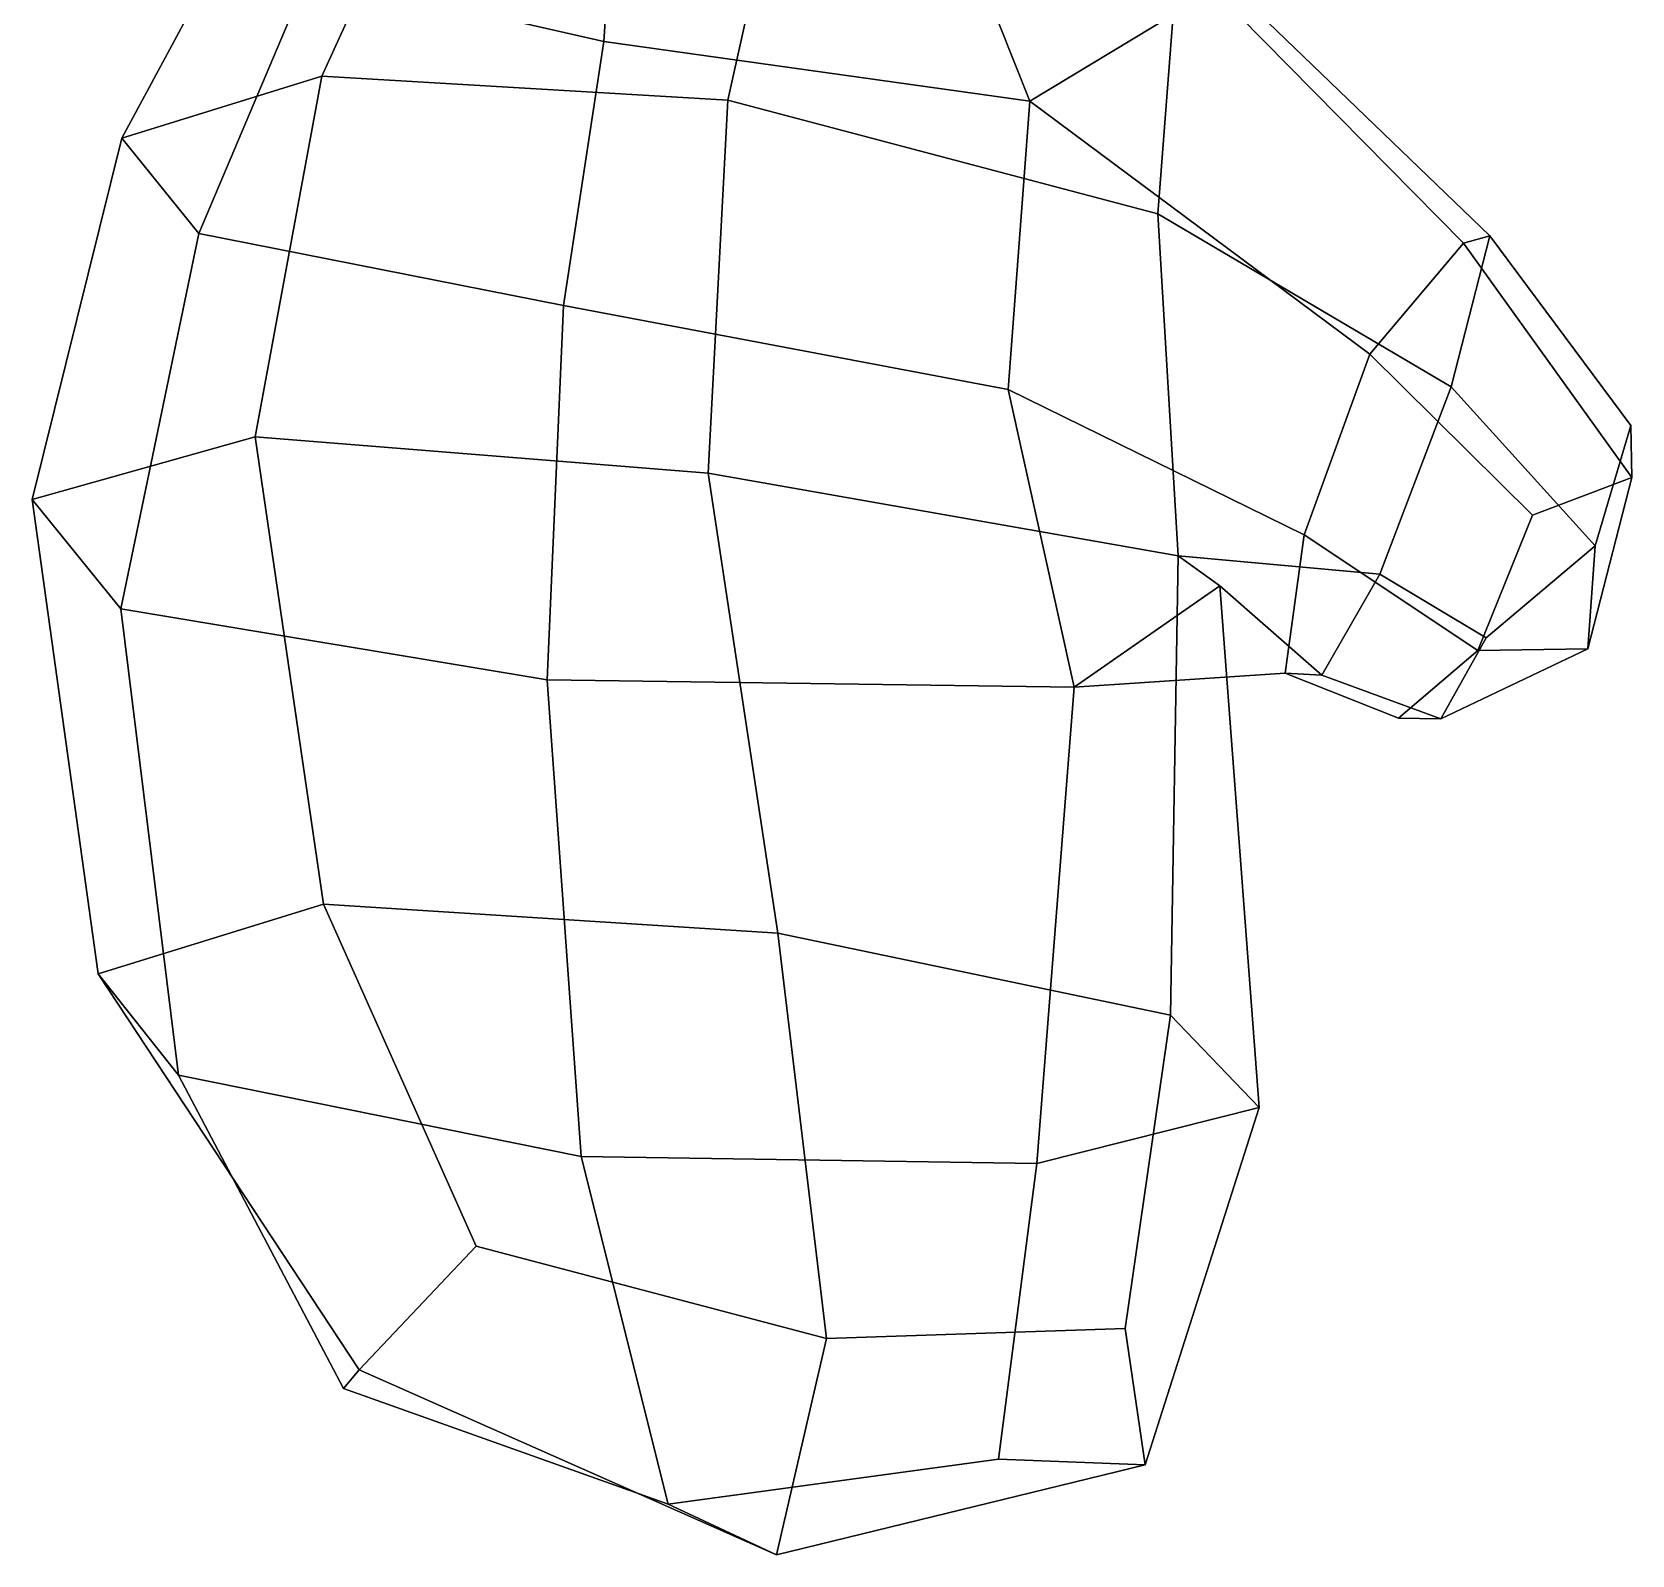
# Model space of a CAD drawing. Extents: x -1.03 to 1.52, y -1.67 to 1.31.
# Drawn here: x -0.833 to -0.236, y -1.666 to -1.098 of the extents above; entities that cross this region are included whole.
import ezdxf

# ---------------------------------------------------------------- set-up
doc = ezdxf.new("R2010")
doc.units = 0
doc.layers.add('RalphMesh', color=7, linetype='CONTINUOUS')

msp = doc.modelspace()

# ---------------------------------------------------------------- linework, layer by layer
at = {"layer": 'RalphMesh'}
for points in [[(-0.71393, -1.01112, 3.0096), (-0.61554, -1.03457, 3.07124), (-0.62003, -1.10197, 3.05173), (-0.73013, -1.07683, 2.99386)], [(-0.49589, -1.03665, 3.05497), (-0.42955, -1.01074, 2.9581), (-0.39244, -1.08263, 2.9567), (-0.46108, -1.1242, 3.04579)], [(-0.74872, -1.04313, 2.87934), (-0.79974, -1.13794, 2.85205), (-0.72515, -1.11489, 2.75297), (-0.68164, -1.01944, 2.78311)], [(-0.72515, -1.11489, 2.75297), (-0.57376, -1.12378, 2.74677), (-0.55104, -1.02215, 2.75938), (-0.68164, -1.01944, 2.78311)], [(-0.55104, -1.02215, 2.75938), (-0.57376, -1.12378, 2.74677), (-0.41329, -1.16614, 2.81156), (-0.40539, -1.06282, 2.82732)], [(-0.62003, -1.10197, 3.05173), (-0.61554, -1.03457, 3.07124), (-0.49589, -1.03665, 3.05497), (-0.46108, -1.1242, 3.04579)], [(-0.77101, -1.17349, 2.97309), (-0.79974, -1.13794, 2.85205), (-0.74872, -1.04313, 2.87934), (-0.73013, -1.07683, 2.99386)], [(-0.41329, -1.16614, 2.81156), (-0.30386, -1.23077, 2.86628), (-0.28948, -1.17434, 2.89046), (-0.40539, -1.06282, 2.82732)], [(-0.28948, -1.17434, 2.89046), (-0.29934, -1.1771, 2.96531), (-0.39244, -1.08263, 2.9567), (-0.40539, -1.06282, 2.82732)], [(-0.62003, -1.10197, 3.05173), (-0.63499, -1.20037, 3.02298), (-0.77101, -1.17349, 2.97309), (-0.73013, -1.07683, 2.99386)], [(-0.39244, -1.08263, 2.9567), (-0.29934, -1.1771, 2.96531), (-0.33426, -1.21848, 3.02779), (-0.46108, -1.1242, 3.04579)], [(-0.46914, -1.23165, 3.02374), (-0.63499, -1.20037, 3.02298), (-0.62003, -1.10197, 3.05173), (-0.46108, -1.1242, 3.04579)], [(-0.72515, -1.11489, 2.75297), (-0.79974, -1.13794, 2.85205), (-0.83327, -1.27276, 2.80468), (-0.75005, -1.24932, 2.69942)], [(-0.58111, -1.26295, 2.7168), (-0.57376, -1.12378, 2.74677), (-0.72515, -1.11489, 2.75297), (-0.75005, -1.24932, 2.69942)], [(-0.41329, -1.16614, 2.81156), (-0.57376, -1.12378, 2.74677), (-0.58111, -1.26295, 2.7168), (-0.40574, -1.29369, 2.82296)], [(-0.33426, -1.21848, 3.02779), (-0.35874, -1.28587, 3.02234), (-0.46914, -1.23165, 3.02374), (-0.46108, -1.1242, 3.04579)], [(-0.83327, -1.27276, 2.80468), (-0.79974, -1.13794, 2.85205), (-0.77101, -1.17349, 2.97309), (-0.80009, -1.31351, 2.95067)], [(-0.33047, -1.30063, 2.8835), (-0.30386, -1.23077, 2.86628), (-0.41329, -1.16614, 2.81156), (-0.40574, -1.29369, 2.82296)], [(-0.77101, -1.17349, 2.97309), (-0.63499, -1.20037, 3.02298), (-0.64112, -1.34004, 3.00067), (-0.80009, -1.31351, 2.95067)], [(-0.28948, -1.17434, 2.89046), (-0.30386, -1.23077, 2.86628), (-0.25016, -1.29005, 2.89776), (-0.23687, -1.24519, 2.91421)], [(-0.23647, -1.26454, 2.96747), (-0.29934, -1.1771, 2.96531), (-0.28948, -1.17434, 2.89046), (-0.23687, -1.24519, 2.91421)], [(-0.33426, -1.21848, 3.02779), (-0.29934, -1.1771, 2.96531), (-0.23647, -1.26454, 2.96747), (-0.27357, -1.27854, 3.01209)], [(-0.64112, -1.34004, 3.00067), (-0.63499, -1.20037, 3.02298), (-0.46914, -1.23165, 3.02374), (-0.44457, -1.34278, 2.97646)], [(-0.29392, -1.32905, 3.00517), (-0.35874, -1.28587, 3.02234), (-0.33426, -1.21848, 3.02779), (-0.27357, -1.27854, 3.01209)], [(-0.46914, -1.23165, 3.02374), (-0.35874, -1.28587, 3.02234), (-0.3658, -1.33747, 2.97663), (-0.44457, -1.34278, 2.97646)], [(-0.25016, -1.29005, 2.89776), (-0.30386, -1.23077, 2.86628), (-0.33047, -1.30063, 2.8835), (-0.29082, -1.32427, 2.89928)], [(-0.25016, -1.29005, 2.89776), (-0.25289, -1.3284, 2.95346), (-0.23647, -1.26454, 2.96747), (-0.23687, -1.24519, 2.91421)], [(-0.83327, -1.27276, 2.80468), (-0.80863, -1.44965, 2.78067), (-0.72454, -1.42365, 2.67184), (-0.75005, -1.24932, 2.69942)], [(-0.72454, -1.42365, 2.67184), (-0.55507, -1.43446, 2.66421), (-0.58111, -1.26295, 2.7168), (-0.75005, -1.24932, 2.69942)], [(-0.58111, -1.26295, 2.7168), (-0.55507, -1.43446, 2.66421), (-0.40864, -1.46503, 2.76266), (-0.40574, -1.29369, 2.82296)], [(-0.23647, -1.26454, 2.96747), (-0.25289, -1.3284, 2.95346), (-0.29392, -1.32905, 3.00517), (-0.27357, -1.27854, 3.01209)], [(-0.77868, -1.48741, 2.92866), (-0.80863, -1.44965, 2.78067), (-0.83327, -1.27276, 2.80468), (-0.80009, -1.31351, 2.95067)], [(-0.3658, -1.33747, 2.97663), (-0.35874, -1.28587, 3.02234), (-0.29392, -1.32905, 3.00517), (-0.32354, -1.35432, 2.97646)], [(-0.40864, -1.46503, 2.76266), (-0.37551, -1.49948, 2.88054), (-0.39016, -1.30494, 2.92005), (-0.40574, -1.29369, 2.82296)], [(-0.39016, -1.30494, 2.92005), (-0.35216, -1.33826, 2.92601), (-0.33047, -1.30063, 2.8835), (-0.40574, -1.29369, 2.82296)], [(-0.3078, -1.35454, 2.93543), (-0.25289, -1.3284, 2.95346), (-0.25016, -1.29005, 2.89776), (-0.29082, -1.32427, 2.89928)], [(-0.33047, -1.30063, 2.8835), (-0.35216, -1.33826, 2.92601), (-0.3078, -1.35454, 2.93543), (-0.29082, -1.32427, 2.89928)], [(-0.39016, -1.30494, 2.92005), (-0.37551, -1.49948, 2.88054), (-0.45846, -1.52035, 2.97644), (-0.44457, -1.34278, 2.97646)], [(-0.3658, -1.33747, 2.97663), (-0.35216, -1.33826, 2.92601), (-0.39016, -1.30494, 2.92005), (-0.44457, -1.34278, 2.97646)], [(-0.64112, -1.34004, 3.00067), (-0.62846, -1.51771, 2.99628), (-0.77868, -1.48741, 2.92866), (-0.80009, -1.31351, 2.95067)], [(-0.29392, -1.32905, 3.00517), (-0.25289, -1.3284, 2.95346), (-0.3078, -1.35454, 2.93543), (-0.32354, -1.35432, 2.97646)], [(-0.45846, -1.52035, 2.97644), (-0.62846, -1.51771, 2.99628), (-0.64112, -1.34004, 3.00067), (-0.44457, -1.34278, 2.97646)], [(-0.3078, -1.35454, 2.93543), (-0.35216, -1.33826, 2.92601), (-0.3658, -1.33747, 2.97663), (-0.32354, -1.35432, 2.97646)], [(-0.72454, -1.42365, 2.67184), (-0.80863, -1.44965, 2.78067), (-0.71121, -1.59729, 2.77546), (-0.6676, -1.55115, 2.68009)], [(-0.53686, -1.58569, 2.68966), (-0.55507, -1.43446, 2.66421), (-0.72454, -1.42365, 2.67184), (-0.6676, -1.55115, 2.68009)], [(-0.40864, -1.46503, 2.76266), (-0.55507, -1.43446, 2.66421), (-0.53686, -1.58569, 2.68966), (-0.42552, -1.58195, 2.74278)], [(-0.71121, -1.59729, 2.77546), (-0.80863, -1.44965, 2.78067), (-0.77868, -1.48741, 2.92866), (-0.71711, -1.60433, 2.90212)], [(-0.41809, -1.63277, 2.8439), (-0.37551, -1.49948, 2.88054), (-0.40864, -1.46503, 2.76266), (-0.42552, -1.58195, 2.74278)], [(-0.77868, -1.48741, 2.92866), (-0.62846, -1.51771, 2.99628), (-0.59604, -1.64739, 2.94584), (-0.71711, -1.60433, 2.90212)], [(-0.45846, -1.52035, 2.97644), (-0.37551, -1.49948, 2.88054), (-0.41809, -1.63277, 2.8439), (-0.47271, -1.63069, 2.94348)], [(-0.59604, -1.64739, 2.94584), (-0.62846, -1.51771, 2.99628), (-0.45846, -1.52035, 2.97644), (-0.47271, -1.63069, 2.94348)], [(-0.71121, -1.59729, 2.77546), (-0.55558, -1.66639, 2.8106), (-0.53686, -1.58569, 2.68966), (-0.6676, -1.55115, 2.68009)], [(-0.53686, -1.58569, 2.68966), (-0.55558, -1.66639, 2.8106), (-0.41809, -1.63277, 2.8439), (-0.42552, -1.58195, 2.74278)], [(-0.59604, -1.64739, 2.94584), (-0.55558, -1.66639, 2.8106), (-0.71121, -1.59729, 2.77546), (-0.71711, -1.60433, 2.90212)], [(-0.41809, -1.63277, 2.8439), (-0.55558, -1.66639, 2.8106), (-0.59604, -1.64739, 2.94584), (-0.47271, -1.63069, 2.94348)]]:
    msp.add_3dface(points, dxfattribs=at)

doc.saveas('drawing.dxf')
